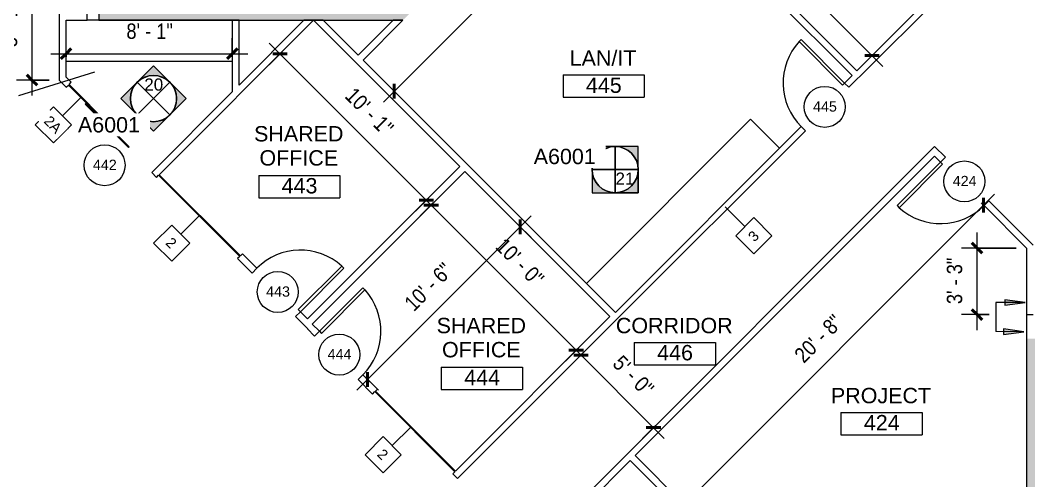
# Model space of a CAD drawing. Header units: inches. Extents: x -865 to 1895, y -762 to 1388.
# Drawn here: x -552 to 39, y 61 to 331 of the extents above; entities that cross this region are included whole.
import ezdxf

# ---------------------------------------------------------------- set-up
doc = ezdxf.new("R2010")
doc.units = ezdxf.units.IN
doc.header["$MEASUREMENT"] = 0
for name, color, linetype, lineweight in [('4th Floor Revit Background_dwg', 8, 'Continuous', 9), ('A-ANNO-DIMS', 211, 'Continuous', 9), ('A-ANNO-DIMS-96', 211, 'Continuous', 9), ('A-ANNO-NOTE', 131, 'Continuous', 9), ('A-AREA-IDEN', 2, 'Continuous', 20), ('A-DETL-GENF', 92, 'Continuous', 9), ('A-DETL-MEDM', 33, 'Continuous', 20), ('A-DOOR', 31, 'Continuous', 9), ('A-DOOR-IDEN', 31, 'Continuous', 20), ('A-EXIST-CORE', 7, 'Continuous', 9), ('A-WALL', 113, 'Continuous', 9), ('A-WALL-IDEN', 211, 'Continuous', 20), ('G-ANNO-SYMB', 111, 'Continuous', 9), ('I-WALL', 2, 'Continuous', 9), ('Q-CASE', 31, 'Continuous', 9)]:
    doc.layers.add(name, color=color, linetype=linetype, lineweight=lineweight)
doc.styles.add('Arial_1', font='arial.ttf', dxfattribs={"height": 9})
doc.styles.add('Arial_2', font='arial.ttf', dxfattribs={"height": 7.125})
doc.styles.add('Arial_3', font='arial.ttf', dxfattribs={"height": 6})
doc.styles.add('Arial_4', font='arial.ttf', dxfattribs={"width": 0.85, "height": 9})
doc.dimstyles.new('Linear_-_3_32__Arial__85_-_1__Tolerance', dxfattribs={"dimscale": 12, "dimtxt": 9.182335, "dimasz": 0.5, "dimexe": 0.75, "dimexo": 0.5, "dimgap": 0.5, "dimtad": 1, "dimdec": 0, "dimzin": 3, "dimdsep": 46, "dimlunit": 4, "dimtxsty": 'Arial_4', "dimblk1": 'OBLIQUE', "dimblk2": 'OBLIQUE', "dimsah": 1, "dimcen": 0.09, "dimdle": 0.75, "dimazin": 0, "dimtfac": 1, "dimtdec": 4, "dimtix": 1, "dimtmove": 0, "dimatfit": 3, "dimfxl": 1, "dimtvp": 1, "dimfrac": 2, "dimtolj": 1, "dimtzin": 0, "dimarcsym": 2})

# ---------------------------------------------------------------- blocks, each defined once
blk = doc.blocks.new('Single-Flush - 36_ x 96_-1525938-4th Floor New Construction - Partition Plan')
at = {"layer": 'A-DOOR', "color": 250, "lineweight": 20}
for p, q in [((16.25, -2), (16.25, -38.02)), ((18, -2), (16.25, -2)), ((18, -2), (18, -38.02)), ((18, -38.02), (16.25, -38.02))]:
    blk.add_line(p, q, dxfattribs=at)
at = {"layer": 'A-DOOR'}
blk.add_arc((18, -2), 36.07, 180, 267.21884, dxfattribs=at)
blk = doc.blocks.new('Sliding - Single-Glass - No Frame - 36_ x 96_-2608973-4th Floor New Construction - Partition Plan')
at = {"layer": 'A-DOOR', "color": 250, "lineweight": 20}
for p, q in [((-38, -0.75), (-38, -1.25)), ((-2, -0.75), (-38, -0.75)), ((-38, -1.25), (-2, -1.25)), ((-2, -1.25), (-2, -0.75))]:
    blk.add_line(p, q, dxfattribs=at)
blk = doc.blocks.new('Single-Flush - 36_ x 96_-2611463-4th Floor New Construction - Partition Plan')
at = {"layer": 'A-DOOR', "color": 250, "lineweight": 20}
for p, q in [((16.25, 1.75), (16.25, 37.77)), ((18, 37.77), (16.25, 37.77)), ((18, 1.75), (18, 37.77)), ((18, 1.75), (16.25, 1.75))]:
    blk.add_line(p, q, dxfattribs=at)
at = {"layer": 'A-DOOR'}
blk.add_arc((18, 1.75), 36.07, 92.78116, 180, dxfattribs=at)
blk = doc.blocks.new('Counter Top _No Backsplash_ - Standard Counter Top-2602171-4th Floor New Construction - Partition Plan')
at = {"layer": 'Q-CASE', "lineweight": 13}
for p, q in [((-47.26, 0), (-47.26, -24)), ((-47.26, -24), (88.74, -24))]:
    blk.add_line(p, q, dxfattribs=at)
blk = doc.blocks.new('Single-Flush - 36_ x 96_-1532445-4th Floor New Construction - Partition Plan')
at = {"layer": 'A-DOOR', "color": 250, "lineweight": 20}
for p, q in [((16.25, 2), (16.25, 38.02)), ((18, 38.02), (16.25, 38.02)), ((18, 2), (18, 38.02)), ((18, 2), (16.25, 2))]:
    blk.add_line(p, q, dxfattribs=at)
at = {"layer": 'A-DOOR'}
blk.add_arc((18, 2), 36.07, 92.78116, 180, dxfattribs=at)
blk = doc.blocks.new('Counter Top _No Backsplash_ - Standard Counter Top-2599466-4th Floor New Construction - Partition Plan')
at = {"layer": 'Q-CASE', "lineweight": 13}
for p, q in [((50.16, 0), (-34.83, 0)), ((-47.26, -24), (50.16, -24))]:
    blk.add_line(p, q, dxfattribs=at)
blk = doc.blocks.new('4th Floor Revit Background_dwg-1506688-4th Floor New Construction - Partition Plan')
at = {"layer": 'A-EXIST-CORE', "flags": 128}
blk.add_lwpolyline([(1194.72, 999.26), (1194.72, 859.14), (1157.72, 859.14)], dxfattribs=at)
blk = doc.blocks.new('FORM Room Tag - Name _ Number-61107-4th Floor New Construction - Partition Plan')
at = {"layer": 'A-AREA-IDEN'}
for p, q in [((-0.2444, -0.0231), (-0.2444, -0.1589)), ((-0.2444, -0.0231), (0.2515, -0.0231)), ((0.2515, -0.0231), (0.2515, -0.1589)), ((-0.2444, -0.1589), (0.2515, -0.1589))]:
    blk.add_line(p, q, dxfattribs=at)
blk = doc.blocks.new('Elevation - Interiors-59324-4th Floor New Construction - Partition Plan')
at = {"layer": 'G-ANNO-SYMB'}
h = blk.add_hatch(color=256, dxfattribs=at)
edge = h.paths.add_edge_path(flags=0)
edge.add_line((-0.0996, 0.0996), (0, 0.1992))
edge.add_line((0, 0.1992), (0.0996, 0.0996))
edge.add_arc((0, 0), 0.1409, 45, 135)
h = blk.add_hatch(color=256, dxfattribs=at)
edge = h.paths.add_edge_path(flags=0)
edge.add_line((-0.1992, 0), (-0.0996, 0.0996))
edge.add_arc((0, 0), 0.1409, 135, 225)
edge.add_line((-0.0996, -0.0996), (-0.1992, 0))
h = blk.add_hatch(color=256, dxfattribs=at)
edge = h.paths.add_edge_path(flags=0)
edge.add_line((0.1992, 0), (0.0996, -0.0996))
edge.add_arc((0, 0), 0.1409, 315, 405)
edge.add_line((0.0996, 0.0996), (0.1992, 0))
h = blk.add_hatch(color=256, dxfattribs=at)
edge = h.paths.add_edge_path(flags=0)
edge.add_arc((0, 0), 0.1409, 225, 315)
edge.add_line((0.0996, -0.0996), (0, -0.1992))
edge.add_line((0, -0.1992), (-0.0996, -0.0996))
for p, q in [((0, 0.1992), (-0.1992, 0)), ((0, 0.1992), (-0.0996, 0.0996)), ((0.1992, 0), (0, 0.1992)), ((0.0996, 0.0996), (0, 0.1992)), ((-0.0996, 0.0996), (-0.1992, 0)), ((-0.0996, 0.0996), (0.0996, -0.0996)), ((0.0996, 0.0996), (-0.0996, -0.0996)), ((0, 0), (-0.0996, 0.0996)), ((-0.0996, 0.0996), (0, 0)), ((0.0996, 0.0996), (0, 0)), ((0, 0), (0.0996, 0.0996)), ((0.1992, 0), (0.0996, 0.0996)), ((0, -0.1992), (0.1992, 0)), ((-0.1992, 0), (0, -0.1992)), ((-0.1992, 0), (-0.0996, -0.0996)), ((-0.0996, -0.0996), (0, 0)), ((0, 0), (-0.0996, -0.0996)), ((0, 0), (0.0996, -0.0996)), ((0.0996, -0.0996), (0, 0)), ((0.0996, -0.0996), (0.1992, 0)), ((-0.0996, -0.0996), (0, -0.1992)), ((0, -0.1992), (0.0996, -0.0996))]:
    blk.add_line(p, q, dxfattribs=at)
blk.add_circle((0, 0), 0.1409, dxfattribs=at)
for start, end in [(45, 135), (45, 135), (135, 225), (135, 225), (315, 45), (315, 45), (225, 315), (225, 315)]:
    blk.add_arc((0, 0), 0.1409, start, end, dxfattribs=at)
blk = doc.blocks.new('Elevation - Triangle - 51_256_-58624-4th Floor New Construction - Partition Plan')
at = {"layer": 'G-ANNO-SYMB'}
for p, q in [((0, 0.0996), (-0.0996, 0)), ((0.0996, 0), (0, 0.0996))]:
    blk.add_line(p, q, dxfattribs=at)
blk = doc.blocks.new('FORM Wall Tag - Default-61693-4th Floor New Construction - Partition Plan')
at = {"layer": 'A-WALL-IDEN'}
for p, q in [((-0.078125, 0.078125), (0.078125, 0.078125)), ((-0.078125, -0.078125), (-0.078125, 0.078125)), ((0.078125, 0.078125), (0.078125, -0.078125)), ((0.078125, -0.078125), (-0.078125, -0.078125))]:
    blk.add_line(p, q, dxfattribs=at)
blk = doc.blocks.new('FORM Door Tag - Default-60822-4th Floor New Construction - Partition Plan')
at = {"layer": 'A-DOOR-IDEN'}
blk.add_circle((-0.002, 0), 0.125, dxfattribs=at)
blk = doc.blocks.new('DIMBLOCK16-4th Floor New Construction - Partition Plan')
at = {"layer": 'A-ANNO-DIMS-96'}
for p, q in [((-544.73, 375.79), (-544.73, 286.69)), ((-534.75, 366.79), (-553.73, 366.79)), ((-544.73, 366.79), (-534.75, 366.79)), ((-534.75, 295.69), (-553.73, 295.69)), ((-544.73, 295.69), (-534.75, 295.69))]:
    blk.add_line(p, q, dxfattribs=at)
at = {"layer": 'A-ANNO-DIMS-96', "lineweight": 50}
for p, q in [((-544.73, 366.79), (-547.73, 369.79)), ((-544.73, 366.79), (-541.73, 363.79)), ((-544.73, 295.69), (-547.73, 298.69)), ((-544.73, 295.69), (-541.73, 292.69))]:
    blk.add_line(p, q, dxfattribs=at)
at = {"layer": 'A-ANNO-DIMS-96', "color": 0, "insert": (-562.41, 315), "char_height": 9, "width": 38.9896, "attachment_point": 1, "rotation": 90, "line_spacing_factor": 0.941778, "style": 'Arial_4'}
blk.add_mtext('5\' - 11"', dxfattribs=at)
blk = doc.blocks.new('_Oblique')
at = {"color": 0, "linetype": 'ByBlock', "lineweight": -2}
blk.add_line((-0.5, -0.5), (0.5, 0.5), dxfattribs=at)
blk = doc.blocks.new('DIMBLOCK17-4th Floor New Construction - Partition Plan')
at = {"layer": 'A-ANNO-DIMS-96'}
for p, q in [((-524.75, 309.4), (-524.75, 320.15)), ((-427.33, 309.4), (-427.33, 320.15)), ((-533.75, 311.15), (-418.33, 311.15)), ((-524.75, 311.15), (-524.75, 309.4)), ((-427.33, 311.15), (-427.33, 309.4))]:
    blk.add_line(p, q, dxfattribs=at)
at = {"layer": 'A-ANNO-DIMS-96', "lineweight": 50}
for p, q in [((-524.75, 311.15), (-521.75, 314.15)), ((-427.33, 311.15), (-424.33, 314.15)), ((-524.75, 311.15), (-527.75, 308.15)), ((-427.33, 311.15), (-430.33, 308.15))]:
    blk.add_line(p, q, dxfattribs=at)
at = {"layer": 'A-ANNO-DIMS-96', "color": 0, "insert": (-489.39, 328.84), "char_height": 9, "width": 32.0393, "attachment_point": 1, "line_spacing_factor": 0.941778, "style": 'Arial_4'}
blk.add_mtext('8\' - 1"', dxfattribs=at)
blk = doc.blocks.new('DIMBLOCK18-4th Floor New Construction - Partition Plan')
at = {"layer": 'A-ANNO-DIMS-96'}
for p, q in [((-307.31, 218.91), (-405.79, 317.4)), ((-398.19, 312.27), (-405.79, 304.67)), ((-399.43, 311.03), (-398.19, 312.27)), ((-312.43, 226.52), (-320.04, 218.91)), ((-313.67, 225.28), (-312.43, 226.52))]:
    blk.add_line(p, q, dxfattribs=at)
at = {"layer": 'A-ANNO-DIMS-96', "lineweight": 50}
for p, q in [((-399.43, 311.03), (-403.67, 311.03)), ((-399.43, 311.03), (-395.19, 311.03)), ((-313.67, 225.28), (-317.92, 225.28)), ((-313.67, 225.28), (-309.43, 225.28))]:
    blk.add_line(p, q, dxfattribs=at)
at = {"layer": 'A-ANNO-DIMS-96', "color": 0, "insert": (-355.53, 292.15), "char_height": 9, "width": 38.9896, "attachment_point": 1, "rotation": 315, "line_spacing_factor": 0.941778, "style": 'Arial_4'}
blk.add_mtext('10\' - 1"', dxfattribs=at)
blk = doc.blocks.new('DIMBLOCK19-4th Floor New Construction - Partition Plan')
at = {"layer": 'A-ANNO-DIMS-96'}
for p, q in [((-219.42, 131.02), (-317.21, 228.81)), ((-309.6, 223.69), (-317.21, 216.08)), ((-310.85, 222.45), (-309.6, 223.69)), ((-224.54, 138.63), (-232.15, 131.02)), ((-225.79, 137.39), (-224.54, 138.63))]:
    blk.add_line(p, q, dxfattribs=at)
at = {"layer": 'A-ANNO-DIMS-96', "lineweight": 50}
for p, q in [((-310.85, 222.45), (-315.09, 222.45)), ((-310.85, 222.45), (-306.6, 222.45)), ((-225.79, 137.39), (-230.03, 137.39)), ((-225.79, 137.39), (-221.54, 137.39))]:
    blk.add_line(p, q, dxfattribs=at)
at = {"layer": 'A-ANNO-DIMS-96', "color": 0, "insert": (-267.3, 203.91), "char_height": 9, "width": 38.9896, "attachment_point": 1, "rotation": 315, "line_spacing_factor": 0.941778, "style": 'Arial_4'}
blk.add_mtext('10\' - 0"', dxfattribs=at)
blk = doc.blocks.new('DIMBLOCK20-4th Floor New Construction - Partition Plan')
at = {"layer": 'A-ANNO-DIMS-96'}
for p, q in [((-252.27, 216.1), (-354.43, 113.94)), ((-259.88, 210.98), (-252.27, 203.37)), ((-258.64, 209.74), (-259.88, 210.98)), ((-349.31, 121.55), (-341.7, 113.94)), ((-348.07, 120.31), (-349.31, 121.55))]:
    blk.add_line(p, q, dxfattribs=at)
at = {"layer": 'A-ANNO-DIMS-96', "lineweight": 50}
for p, q in [((-258.64, 209.74), (-258.64, 213.98)), ((-258.64, 209.74), (-258.64, 205.5)), ((-348.07, 120.31), (-348.07, 124.55)), ((-348.07, 120.31), (-348.07, 116.06))]:
    blk.add_line(p, q, dxfattribs=at)
at = {"layer": 'A-ANNO-DIMS-96', "color": 0, "insert": (-327.34, 166.04), "char_height": 9, "width": 38.9896, "attachment_point": 1, "rotation": 45, "line_spacing_factor": 0.941778, "style": 'Arial_4'}
blk.add_mtext('10\' - 6"', dxfattribs=at)
blk = doc.blocks.new('DIMBLOCK23-4th Floor New Construction - Partition Plan')
at = {"layer": 'A-ANNO-DIMS-96'}
for p, q in [((-187.39, 434.24), (-338.8, 282.83)), ((-194.99, 429.12), (-187.39, 421.52)), ((-193.75, 427.88), (-194.99, 429.12)), ((-333.68, 290.44), (-326.07, 282.83)), ((-332.43, 289.19), (-333.68, 290.44))]:
    blk.add_line(p, q, dxfattribs=at)
at = {"layer": 'A-ANNO-DIMS-96', "lineweight": 50}
for p, q in [((-193.75, 427.88), (-193.75, 432.12)), ((-193.75, 427.88), (-193.75, 423.64)), ((-332.43, 289.19), (-332.43, 293.44)), ((-332.43, 289.19), (-332.43, 284.95))]:
    blk.add_line(p, q, dxfattribs=at)
at = {"layer": 'A-ANNO-DIMS-96', "color": 0, "insert": (-287.08, 359.55), "char_height": 9, "width": 38.9896, "attachment_point": 1, "rotation": 45, "line_spacing_factor": 0.941778, "style": 'Arial_4'}
blk.add_mtext('16\' - 4"', dxfattribs=at)
blk = doc.blocks.new('DIMBLOCK27-4th Floor New Construction - Partition Plan')
at = {"layer": 'A-ANNO-DIMS-96'}
for p, q in [((-46.09, 303.65), (-142.58, 400.14)), ((-134.97, 395.02), (-142.58, 387.41)), ((-136.22, 393.77), (-134.97, 395.02)), ((-51.21, 311.25), (-58.82, 303.65)), ((-52.45, 310.01), (-51.21, 311.25))]:
    blk.add_line(p, q, dxfattribs=at)
at = {"layer": 'A-ANNO-DIMS-96', "lineweight": 50}
for p, q in [((-136.22, 393.77), (-140.46, 393.77)), ((-136.22, 393.77), (-131.97, 393.77)), ((-52.45, 310.01), (-56.7, 310.01)), ((-52.45, 310.01), (-48.21, 310.01))]:
    blk.add_line(p, q, dxfattribs=at)
at = {"layer": 'A-ANNO-DIMS-96', "color": 0, "insert": (-93.32, 375.89), "char_height": 9, "width": 38.9896, "attachment_point": 1, "rotation": 315, "line_spacing_factor": 0.941778, "style": 'Arial_4'}
blk.add_mtext('9\' - 10"', dxfattribs=at)
blk = doc.blocks.new('DIMBLOCK30-4th Floor New Construction - Partition Plan')
at = {"layer": 'A-ANNO-DIMS-96'}
for p, q in [((-174.17, 85.77), (-229.32, 140.92)), ((-221.71, 135.8), (-229.32, 128.2)), ((-222.96, 134.56), (-221.71, 135.8)), ((-179.29, 93.38), (-186.89, 85.77)), ((-180.53, 92.13), (-179.29, 93.38))]:
    blk.add_line(p, q, dxfattribs=at)
at = {"layer": 'A-ANNO-DIMS-96', "lineweight": 50}
for p, q in [((-222.96, 134.56), (-227.2, 134.56)), ((-222.96, 134.56), (-218.71, 134.56)), ((-180.53, 92.13), (-184.77, 92.13)), ((-180.53, 92.13), (-176.29, 92.13))]:
    blk.add_line(p, q, dxfattribs=at)
at = {"layer": 'A-ANNO-DIMS-96', "color": 0, "insert": (-198.68, 135.29), "char_height": 9, "width": 32.0393, "attachment_point": 1, "rotation": 315, "line_spacing_factor": 0.941778, "style": 'Arial_4'}
blk.add_mtext('5\' - 0"', dxfattribs=at)
blk = doc.blocks.new('DIMBLOCK35-4th Floor New Construction - Partition Plan')
at = {"layer": 'A-ANNO-DIMS-96'}
for p, q in [((19.28, 228.81), (-168.9, 40.63)), ((11.67, 223.69), (19.28, 216.08)), ((12.91, 222.44), (11.67, 223.69)), ((-163.78, 48.24), (-156.17, 40.63)), ((-162.54, 46.99), (-163.78, 48.24))]:
    blk.add_line(p, q, dxfattribs=at)
at = {"layer": 'A-ANNO-DIMS-96', "lineweight": 50}
for p, q in [((12.91, 222.44), (12.91, 226.69)), ((12.91, 222.44), (12.91, 218.2)), ((-162.54, 46.99), (-162.54, 51.24)), ((-162.54, 46.99), (-162.54, 42.75))]:
    blk.add_line(p, q, dxfattribs=at)
at = {"layer": 'A-ANNO-DIMS-96', "color": 0, "insert": (-98.8, 135.74), "char_height": 9, "width": 38.9896, "attachment_point": 1, "rotation": 45, "line_spacing_factor": 0.941778, "style": 'Arial_4'}
blk.add_mtext('20\' - 8"', dxfattribs=at)
blk = doc.blocks.new('DIMBLOCK36-4th Floor New Construction - Partition Plan')
at = {"layer": 'A-ANNO-DIMS-96'}
for p, q in [((9.07, 149.27), (9.07, 206.31)), ((32.05, 197.31), (0.07, 197.31)), ((9.07, 197.31), (32.05, 197.31)), ((16.28, 158.27), (0.07, 158.27)), ((9.07, 158.27), (16.28, 158.27))]:
    blk.add_line(p, q, dxfattribs=at)
at = {"layer": 'A-ANNO-DIMS-96', "lineweight": 50}
for p, q in [((9.07, 197.31), (6.07, 200.31)), ((9.07, 197.31), (12.07, 194.31)), ((9.07, 158.27), (6.07, 161.27)), ((9.07, 158.27), (12.07, 155.27))]:
    blk.add_line(p, q, dxfattribs=at)
at = {"layer": 'A-ANNO-DIMS-96', "color": 0, "insert": (-8.62, 164.44), "char_height": 9, "width": 32.0393, "attachment_point": 1, "rotation": 90, "line_spacing_factor": 0.941778, "style": 'Arial_4'}
blk.add_mtext('3\' - 3"', dxfattribs=at)

msp = doc.modelspace()

# ---------------------------------------------------------------- hatches: boundary and pattern name
at = {"layer": 'A-ANNO-NOTE', "lineweight": 20}
for points in [[(37.33, 165.36), (25.34, 167.02), (25.32, 163.86)], [(36.51, 148.21), (24.52, 149.88), (24.5, 146.72)]]:
    msp.add_hatch(color=256, dxfattribs=at).paths.add_polyline_path(points, flags=0)
at = {"layer": 'A-DETL-GENF'}
h = msp.add_hatch(color=9, dxfattribs=at)
h.paths.add_polyline_path([(393.16, -162.72), (541.06, -162.72), (541.06, -147.94), (752.68, -147.94), (752.68, -162.72), (867.19, -162.72), (867.19, 64.4), (393.16, 64.4), (393.16, 24.53), (402.64, 24.53), (402.64, -19.47), (393.16, -19.47), (393.16, -77.47), (402.64, -77.47), (402.64, -121.47), (393.16, -121.47), (393.16, -158.22)], flags=0)
h.paths.add_polyline_path([(1527.09, -162.72), (1527.09, 68.31), (1241.09, 68.31), (1241.09, -162.72), (1517.61, -162.72)], flags=0)
h.paths.add_polyline_path([(159.67, -160.85), (261.14, -160.85), (261.14, -120.86), (251.64, -120.86), (251.64, -76.86), (261.64, -76.86), (261.64, -18.86), (251.64, -18.86), (251.64, 25.14), (261.14, 25.14), (261.14, 62.36), (177.39, 62.36), (95.51, 144.24), (38.05, 144.24), (38.05, 18.14), (1.06, 18.14), (1.06, -160.85), (153.68, -160.85)], flags=0)
h.paths.add_polyline_path([(-353.51, 330.78), (-327.35, 330.78), (-209.17, 448.96), (-318.99, 558.75), (-389.63, 558.75), (-389.63, 773.5), (-505.56, 773.5), (-505.56, 330.78), (-374.02, 330.78)], flags=0)

# ---------------------------------------------------------------- linework, layer by layer
at = {"layer": 'A-ANNO-NOTE', "lineweight": 20}
for p, q in [((25.34, 167.02), (25.32, 163.86)), ((37.33, 165.36), (25.34, 167.02)), ((20.14, 165.48), (20.14, 148.33)), ((37.33, 165.36), (20.14, 165.48)), ((25.32, 163.86), (37.33, 165.36)), ((36.51, 148.21), (20.14, 148.33)), ((24.52, 149.88), (24.5, 146.72)), ((24.5, 146.72), (36.51, 148.21)), ((36.51, 148.21), (24.52, 149.88))]:
    msp.add_line(p, q, dxfattribs=at)
at = {"layer": 'A-AREA-IDEN'}
msp.add_line((-508.16, 300.29), (-552.68, 286.4), dxfattribs=at)
at = {"layer": 'A-DETL-MEDM'}
for p, q in [((-505.56, 773.5), (-505.56, 330.78)), ((-505.56, 330.78), (-327.35, 330.78))]:
    msp.add_line(p, q, dxfattribs=at)
at = {"layer": 'A-WALL', "color": 250, "lineweight": 20}
for p, q in [((-212, 446.13), (-64.17, 298.3)), ((-61.34, 301.13), (-145.1, 384.89)), ((-528.75, 366.79), (-528.75, 295.69)), ((-512.32, 330.78), (-512.32, 334.78)), ((-524.75, 330.78), (-512.32, 330.78)), ((-524.75, 297.35), (-524.75, 330.78)), ((-470.19, 240.27), (-379.68, 330.78)), ((-423.33, 330.78), (-427.33, 330.78)), ((-427.33, 330.78), (-427.33, 288.79)), ((-385.34, 330.78), (-423.33, 292.79)), ((-423.33, 292.79), (-423.33, 330.78)), ((-379.68, 330.78), (-385.34, 330.78)), ((-379.68, 330.78), (-293.92, 245.03)), ((-374.02, 330.78), (-379.68, 330.78)), ((-353.51, 310.27), (-374.02, 330.78)), ((-333.01, 330.78), (-353.51, 310.27)), ((-350.68, 307.44), (-327.35, 330.78)), ((-327.35, 330.78), (-333.01, 330.78)), ((-202.85, 159.61), (-350.68, 307.44)), ((-528.75, 295.69), (-524.61, 291.55)), ((-521.79, 294.38), (-524.75, 297.35)), ((-61.69, 295.82), (-58.86, 298.65)), ((-524.61, 291.55), (-523.38, 292.79)), ((-523.02, 293.14), (-521.79, 294.38)), ((-427.33, 288.79), (-474.59, 241.53)), ((-15.82, 256.84), (-253.04, 19.62)), ((-9.46, 250.48), (-15.82, 256.84)), ((-191.27, 75.73), (-15.82, 251.18)), ((-15.82, 251.18), (-12.29, 247.65)), ((-12.29, 247.65), (-9.46, 250.48)), ((-293.92, 245.03), (-383.2, 155.75)), ((-474.59, 241.53), (-471.76, 238.7)), ((-471.76, 238.7), (-470.54, 239.92)), ((-380.53, 152.77), (-291.1, 242.2)), ((-291.1, 242.2), (-206.04, 157.14)), ((16, 225.02), (13.17, 222.19)), ((42.05, 198.97), (16, 225.02)), ((13.17, 222.19), (38.05, 197.31)), ((38.05, 197.31), (38.05, 158.27)), ((-422.97, 192.35), (-424.21, 191.11)), ((-424.21, 191.11), (-415.72, 182.62)), ((-421.38, 193.94), (-422.62, 192.7)), ((-412.9, 185.45), (-421.38, 193.94)), ((-415.72, 182.62), (-412.9, 185.45)), ((-387.44, 160), (-390.27, 157.17)), ((-383.2, 155.75), (-387.44, 160)), ((-390.27, 157.17), (-383.2, 150.1)), ((-206.04, 157.14), (-296.55, 66.63)), ((-295.31, 62.21), (-201.79, 155.72)), ((38.05, 158.27), (42.05, 158.27)), ((-383.2, 150.1), (-383.36, 149.94)), ((-383.36, 149.94), (-379.11, 145.7)), ((-376.28, 148.52), (-380.53, 152.77)), ((-379.11, 145.7), (-376.28, 148.52)), ((-350.83, 123.07), (-353.66, 120.24)), ((-353.66, 120.24), (-345.17, 111.76)), ((-342.34, 114.58), (-350.83, 123.07)), ((-345.17, 111.76), (-343.78, 113.15)), ((-343.42, 113.5), (-342.34, 114.58)), ((-250.21, 16.8), (-194.1, 72.9)), ((-194.1, 72.9), (-164.16, 42.96)), ((-133.68, 18.14), (-191.27, 75.73)), ((-296.9, 66.27), (-298.14, 65.04)), ((-298.14, 65.04), (-295.31, 62.21))]:
    msp.add_line(p, q, dxfattribs=at)
at = {"layer": 'A-WALL-IDEN'}
for p, q in [((-138.58, 221.41), (-126.99, 209.82)), ((-446.65, 216.38), (-457.57, 205.46)), ((-322.7, 92.43), (-333.62, 81.51))]:
    msp.add_line(p, q, dxfattribs=at)
at = {"layer": 'I-WALL', "color": 250, "lineweight": 20}
for p, q in [((24.17, 386.64), (-61.34, 301.13)), ((-58.86, 298.65), (28.24, 385.76)), ((-64.17, 298.3), (-68.5, 293.96)), ((-66.03, 291.49), (-61.69, 295.82)), ((-523.38, 292.79), (-498.81, 268.22)), ((-498.45, 268.57), (-523.02, 293.14)), ((-68.5, 293.96), (-66.03, 291.49)), ((-498.81, 268.22), (-498.45, 268.57)), ((-93.96, 268.51), (-202.85, 159.61)), ((-201.79, 155.72), (-91.48, 266.03)), ((-91.48, 266.03), (-93.96, 268.51)), ((-470.54, 239.92), (-422.97, 192.35)), ((-422.62, 192.7), (-470.19, 240.27)), ((-343.78, 113.15), (-296.9, 66.27)), ((-296.55, 66.63), (-343.42, 113.5))]:
    msp.add_line(p, q, dxfattribs=at)

# ---------------------------------------------------------------- block references
at = {"layer": '4th Floor Revit Background_dwg', "color": 7}
msp.add_blockref('4th Floor Revit Background_dwg-1506688-4th Floor New Construction - Partition Plan', (-1156.67, -840.99), dxfattribs=at)
at = {"layer": 'A-AREA-IDEN', "xscale": 95.99999999999994, "yscale": 95.99999999999994, "zscale": 95.99999999999994}
for p in [(-210.08, 300.89), (-388.39, 242.01), (-168.35, 144.21), (-281.41, 129.66), (-47.21, 103.19)]:
    msp.add_blockref('FORM Room Tag - Name _ Number-61107-4th Floor New Construction - Partition Plan', p, dxfattribs=at)
at = {"layer": 'A-DOOR', "lineweight": 13}
for name, p, rotation in [('Single-Flush - 36_ x 96_-2611463-4th Floor New Construction - Partition Plan', (-79.99, 280), 45.00000000000005), ('Sliding - Single-Glass - No Frame - 36_ x 96_-2608973-4th Floor New Construction - Partition Plan', (-485.9, 255.67), 314.9999999999998), ('Single-Flush - 36_ x 96_-1532445-4th Floor New Construction - Partition Plan', (1.85, 236.33), 134.9999999999999), ('Single-Flush - 36_ x 96_-1532445-4th Floor New Construction - Partition Plan', (-401.58, 171.31), 314.9999999999998), ('Single-Flush - 36_ x 96_-1525938-4th Floor New Construction - Partition Plan', (-364.97, 134.38), 134.9999999999999)]:
    msp.add_blockref(name, p, dxfattribs=dict(at, rotation=rotation))
at = {"layer": 'A-DOOR-IDEN', "xscale": 95.99999999999994, "yscale": 95.99999999999994, "zscale": 95.99999999999994}
for p in [(-79.99, 280), (-501.99, 245.8), (1.85, 236.33), (-400.49, 171.56), (-364.45, 134.85)]:
    msp.add_blockref('FORM Door Tag - Default-60822-4th Floor New Construction - Partition Plan', p, dxfattribs=at)
at = {"layer": 'A-WALL-IDEN', "xscale": 95.99999999999994, "yscale": 95.99999999999994, "zscale": 95.99999999999994}
for p, rotation in [((-121.68, 204.52), 44.99999999999999), ((-462.87, 200.15), 314.9999999999998), ((-338.93, 76.21), 314.9999999999999)]:
    msp.add_blockref('FORM Wall Tag - Default-61693-4th Floor New Construction - Partition Plan', p, dxfattribs=dict(at, rotation=rotation))
at = {"layer": 'G-ANNO-SYMB', "xscale": 95.99999999999994, "yscale": 95.99999999999994, "zscale": 95.99999999999994}
for name, p in [('Elevation - Interiors-59324-4th Floor New Construction - Partition Plan', (-473.53, 284.83)), ('Elevation - Triangle - 51_256_-58624-4th Floor New Construction - Partition Plan', (-473.53, 294.39))]:
    msp.add_blockref(name, p, dxfattribs=at)
at = {"layer": 'G-ANNO-SYMB', "xscale": 95.99999999999994, "yscale": 95.99999999999994, "zscale": 95.99999999999994, "rotation": 314.9999999999996}
msp.add_blockref('Elevation - Interiors-59324-4th Floor New Construction - Partition Plan', (-202.98, 243.24), dxfattribs=at)
at = {"layer": 'G-ANNO-SYMB', "extrusion": (0, 0, -1), "xscale": 95.99999999999994, "yscale": 95.99999999999994, "zscale": 95.99999999999994, "rotation": 135.0000000000003}
msp.add_blockref('Elevation - Triangle - 51_256_-58624-4th Floor New Construction - Partition Plan', (196.22, 236.48), dxfattribs=at)
at = {"layer": 'Q-CASE', "lineweight": 13}
msp.add_blockref('Counter Top _No Backsplash_ - Standard Counter Top-2599466-4th Floor New Construction - Partition Plan', (-477.49, 330.78), dxfattribs=at)
at = {"layer": 'Q-CASE', "lineweight": 13, "rotation": 225}
msp.add_blockref('Counter Top _No Backsplash_ - Standard Counter Top-2602171-4th Floor New Construction - Partition Plan', (-140.11, 222.36), dxfattribs=at)

# ---------------------------------------------------------------- texts
at = {"layer": 'A-AREA-IDEN', "lineweight": 9, "char_height": 9, "attachment_point": 2, "line_spacing_factor": 0.941778, "style": 'Arial_1'}
for s, insert, width in [('LAN/IT', (-210.07, 313.07), 46.7191), ('445', (-209.61, 297.18), 25.1225), ('SHARED\\POFFICE', (-388.38, 268.74), 62.4758), ('443', (-387.92, 238.29), 25.1225), ('SHARED\\POFFICE', (-281.4, 156.39), 62.4758), ('CORRIDOR', (-168.33, 156.39), 81.538), ('446', (-167.87, 140.5), 25.1225), ('444', (-280.93, 125.94), 25.1225), ('PROJECT', (-47.2, 115.37), 69.9684), ('424', (-46.74, 99.47), 25.1225)]:
    msp.add_mtext(s, dxfattribs=dict(at, insert=insert, width=width))
at = {"layer": 'A-DOOR-IDEN', "lineweight": 9, "char_height": 6, "width": 16.7484, "attachment_point": 2, "line_spacing_factor": 0.941778, "style": 'Arial_3'}
for s, insert in [('445', (-80.03, 283.23)), ('442', (-502.04, 249.03)), ('424', (1.81, 239.57)), ('443', (-400.53, 174.79)), ('444', (-364.49, 138.09))]:
    msp.add_mtext(s, dxfattribs=dict(at, insert=insert))
at = {"layer": 'G-ANNO-SYMB', "char_height": 7.125, "width": 13.2588, "attachment_point": 2, "line_spacing_factor": 0.941778, "style": 'Arial_2'}
for s, insert in [('20', (-473.38, 296.64)), ('21', (-197.23, 241.52))]:
    msp.add_mtext(s, dxfattribs=dict(at, insert=insert))

# ---------------------------------------------------------------- dimensions: what is measured, and where the dimension line sits
at = {"layer": 'A-ANNO-DIMS'}
for base, p1, p2, angle, override, picture, middle in [((-332.43, 289.19), (-190.75, 424.88), (-329.43, 286.19), 45, {"dimpost": '<>', "dimfxl": 196.130506}, 'DIMBLOCK23-4th Floor New Construction - Partition Plan', (-270.58, 366.03)), ((-136.22, 393.77), (-55.45, 307.01), (-139.22, 390.77), 315, {"dimpost": '<>', "dimfxl": 118.457747}, 'DIMBLOCK27-4th Floor New Construction - Partition Plan', (-86.84, 359.39)), ((-544.73, 295.69), (-528.75, 366.79), (-528.75, 295.69), 90, {"dimpost": '<>', "dimfxl": 71.101169}, 'DIMBLOCK16-4th Floor New Construction - Partition Plan', (-555.33, 331.24)), ((-399.43, 311.03), (-316.67, 222.28), (-402.43, 308.03), 315, {"dimpost": '<>', "dimfxl": 121.275288}, 'DIMBLOCK18-4th Floor New Construction - Partition Plan', (-349.06, 275.65)), ((-310.85, 222.45), (-228.79, 134.39), (-313.85, 219.45), 315, {"dimpost": '<>', "dimfxl": 120.293635}, 'DIMBLOCK19-4th Floor New Construction - Partition Plan', (-260.82, 187.41)), ((-348.07, 120.31), (-255.64, 206.74), (-345.07, 117.31), 45, {"dimpost": '<>', "dimfxl": 126.474258}, 'DIMBLOCK20-4th Floor New Construction - Partition Plan', (-310.84, 172.51)), ((9.07, 197.31), (22.28, 158.27), (38.05, 197.31), 90, {"dimpost": '<>', "dimfxl": 42.103823}, 'DIMBLOCK36-4th Floor New Construction - Partition Plan', (-1.53, 177.79)), ((-222.96, 134.56), (-183.53, 89.13), (-225.96, 131.56), 315, {"dimpost": '<>', "dimfxl": 60}, 'DIMBLOCK30-4th Floor New Construction - Partition Plan', (-194.25, 120.84))]:
    dim = msp.add_linear_dim(base=base, p1=p1, p2=p2, angle=angle, dimstyle='Linear_-_3_32__Arial__85_-_1__Tolerance', override=override, dxfattribs=at)
    dim.commit()
    dim.dimension.update_dxf_attribs({"geometry": picture, "text_midpoint": middle})
dim = msp.add_linear_dim(base=(-427.33, 311.15), p1=(-524.75, 315.4), p2=(-427.33, 315.4), dimstyle='Linear_-_3_32__Arial__85_-_1__Tolerance', override={"dimpost": '<>', "dimfxl": 97.421638}, dxfattribs=at)
dim.commit()
dim.dimension.update_dxf_attribs({"geometry": 'DIMBLOCK17-4th Floor New Construction - Partition Plan', "text_midpoint": (-476.04, 321.75)})

# ---------------------------------------------------------------- next in the draw order: texts
at = {"layer": 'A-WALL-IDEN', "lineweight": 9, "char_height": 6, "width": 5.5828, "attachment_point": 2, "line_spacing_factor": 0.941778, "style": 'Arial_3', "bg_fill": 3, "box_fill_scale": 1.25, "bg_fill_color": 256, "bg_fill_true_color": 13158600, "bg_fill_transparency": 0}
for s, insert, rotation in [('3', (-124.01, 206.4), 45), ('2', (-460.99, 202.48), 315), ('2', (-337.05, 78.54), 315)]:
    msp.add_mtext(s, dxfattribs=dict(at, insert=insert, rotation=rotation))
at = {"layer": 'G-ANNO-SYMB', "char_height": 9, "width": 43.5237, "attachment_point": 2, "line_spacing_factor": 0.941778, "style": 'Arial_1', "bg_fill": 3, "box_fill_scale": 1.25, "bg_fill_color": 256, "bg_fill_true_color": 13158600, "bg_fill_transparency": 0}
for insert in [(-499.63, 273.99), (-232.52, 255.45)]:
    msp.add_mtext('A6001', dxfattribs=dict(at, insert=insert))

# ---------------------------------------------------------------- next in the draw order: linework, layer by layer
at = {"layer": 'A-WALL-IDEN'}
msp.add_line((-515.94, 285.71), (-526.88, 274.77), dxfattribs=at)

# ---------------------------------------------------------------- next in the draw order: block references
at = {"layer": 'A-WALL-IDEN', "xscale": 95.99999999999994, "yscale": 95.99999999999994, "zscale": 95.99999999999994, "rotation": 314.9999999999999}
msp.add_blockref('FORM Wall Tag - Default-61693-4th Floor New Construction - Partition Plan', (-532.18, 269.47), dxfattribs=at)

# ---------------------------------------------------------------- next in the draw order: dimensions: what is measured, and where the dimension line sits
at = {"layer": 'A-ANNO-DIMS'}
dim = msp.add_linear_dim(base=(-162.54, 46.99), p1=(15.91, 219.44), p2=(-159.54, 43.99), angle=45, dimstyle='Linear_-_3_32__Arial__85_-_1__Tolerance', override={"dimpost": '<>', "dimfxl": 248.125024}, dxfattribs=at)
dim.commit()
dim.dimension.update_dxf_attribs({"geometry": 'DIMBLOCK35-4th Floor New Construction - Partition Plan', "text_midpoint": (-82.3, 142.21)})

# ---------------------------------------------------------------- next in the draw order: texts
at = {"layer": 'A-WALL-IDEN', "lineweight": 9, "insert": (-530.3, 271.8), "char_height": 6, "width": 12.2674, "attachment_point": 2, "rotation": 315, "line_spacing_factor": 0.941778, "style": 'Arial_3', "bg_fill": 3, "box_fill_scale": 1.25, "bg_fill_color": 256, "bg_fill_true_color": 13158600, "bg_fill_transparency": 0}
msp.add_mtext('2A', dxfattribs=at)

doc.saveas('drawing.dxf')
